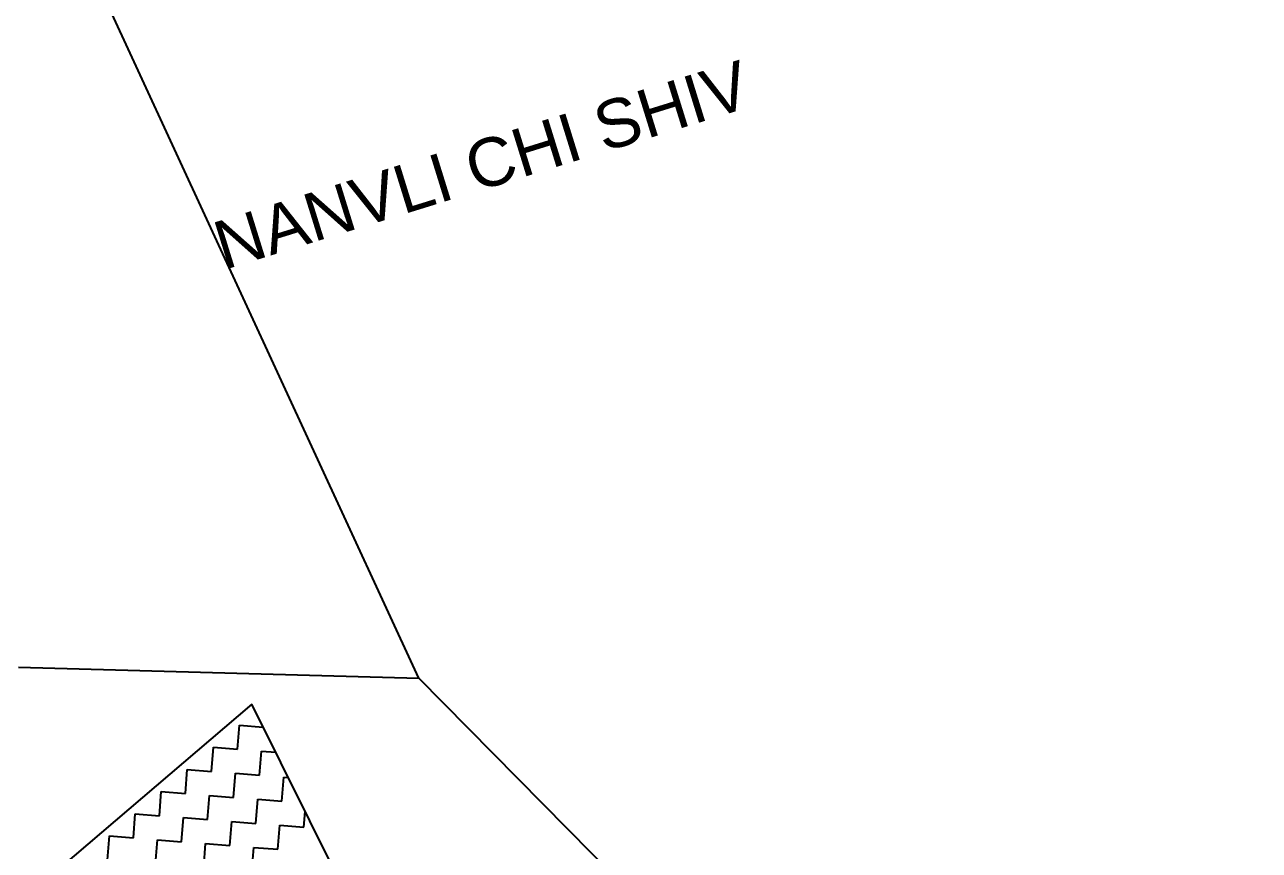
# Model space of a CAD drawing. Header units: metres. Extents: x 281680 to 283954, y 2020493 to 2022850.
# Drawn here: x 282712.5 to 283037.9, y 2021816.3 to 2022033.9 of the extents above; entities that cross this region are included whole.
import ezdxf
from ezdxf.enums import TextEntityAlignment as Align

# ---------------------------------------------------------------- set-up
doc = ezdxf.new("R2010")
doc.units = ezdxf.units.M
doc.header["$MEASUREMENT"] = 0
for name, color, linetype in [('POLY_HATCH', 12, 'Continuous'), ('POLY_PARCEL', 6, 'Continuous'), ('TEXT_MAPOUT', 7, 'Continuous'), ('V_BOUND_LINE', 7, 'Continuous')]:
    doc.layers.add(name, color=color, linetype=linetype)
doc.styles.get("Standard").update_dxf_attribs({"font": 'arial.ttf'})

msp = doc.modelspace()

# ---------------------------------------------------------------- linework, layer by layer
at = {"layer": 'POLY_HATCH'}
for p, q in [((282772.38, 2021854.81), (282707.67, 2021799.68)), ((282804.1, 2021790.97), (282772.38, 2021854.81))]:
    msp.add_line(p, q, dxfattribs=at)
at = {"layer": 'POLY_HATCH', "linetype": 'Continuous'}
for p, q in [((282768.57, 2021842.97), (282769.08, 2021849.32)), ((282769.08, 2021849.32), (282775.36, 2021848.82)), ((282761.72, 2021837.13), (282762.23, 2021843.48)), ((282762.23, 2021843.48), (282768.57, 2021842.97)), ((282774.41, 2021836.12), (282774.92, 2021842.47)), ((282774.92, 2021842.47), (282778.66, 2021842.17)), ((282754.87, 2021831.29), (282755.37, 2021837.64)), ((282755.37, 2021837.64), (282761.72, 2021837.13)), ((282767.56, 2021830.28), (282768.07, 2021836.63)), ((282768.07, 2021836.63), (282774.41, 2021836.12)), ((282780.25, 2021829.27), (282780.76, 2021835.62)), ((282780.76, 2021835.62), (282781.96, 2021835.52)), ((282748.02, 2021825.45), (282748.52, 2021831.8)), ((282748.52, 2021831.8), (282754.87, 2021831.29)), ((282760.71, 2021824.44), (282761.21, 2021830.79)), ((282761.21, 2021830.79), (282767.56, 2021830.28)), ((282773.4, 2021823.43), (282773.91, 2021829.77)), ((282773.91, 2021829.77), (282780.25, 2021829.27)), ((282741.16, 2021819.61), (282741.67, 2021825.96)), ((282741.67, 2021825.96), (282748.02, 2021825.45)), ((282786.1, 2021822.42), (282786.42, 2021826.54)), ((282753.86, 2021818.6), (282754.36, 2021824.94)), ((282754.36, 2021824.94), (282760.71, 2021824.44)), ((282766.55, 2021817.59), (282767.06, 2021823.93)), ((282767.06, 2021823.93), (282773.4, 2021823.43)), ((282779.24, 2021816.58), (282779.75, 2021822.92)), ((282779.75, 2021822.92), (282786.1, 2021822.42)), ((282734.31, 2021813.77), (282734.82, 2021820.12)), ((282734.82, 2021820.12), (282741.16, 2021819.61)), ((282747, 2021812.76), (282747.51, 2021819.1)), ((282747.51, 2021819.1), (282753.86, 2021818.6)), ((282759.7, 2021811.75), (282760.2, 2021818.09)), ((282760.2, 2021818.09), (282766.55, 2021817.59)), ((282772.39, 2021810.73), (282772.9, 2021817.08)), ((282772.9, 2021817.08), (282779.24, 2021816.58))]:
    msp.add_line(p, q, dxfattribs=at)
at = {"layer": 'POLY_PARCEL'}
msp.add_line((282710.87, 2021864.56), (282816.36, 2021861.69), dxfattribs=at)
at = {"layer": 'V_BOUND_LINE'}
for p, q in [((282816.36, 2021861.69), (282724.54, 2022060.7)), ((283037.86, 2021637.56), (282816.36, 2021861.69))]:
    msp.add_line(p, q, dxfattribs=at)

# ---------------------------------------------------------------- texts
at = {"layer": 'TEXT_MAPOUT'}
msp.add_text('NANVLI CHI SHIV', height=12.7338, rotation=17.2341, dxfattribs=at).set_placement((282832.96, 2021996.99), align=Align.MIDDLE)

doc.saveas('drawing.dxf')
